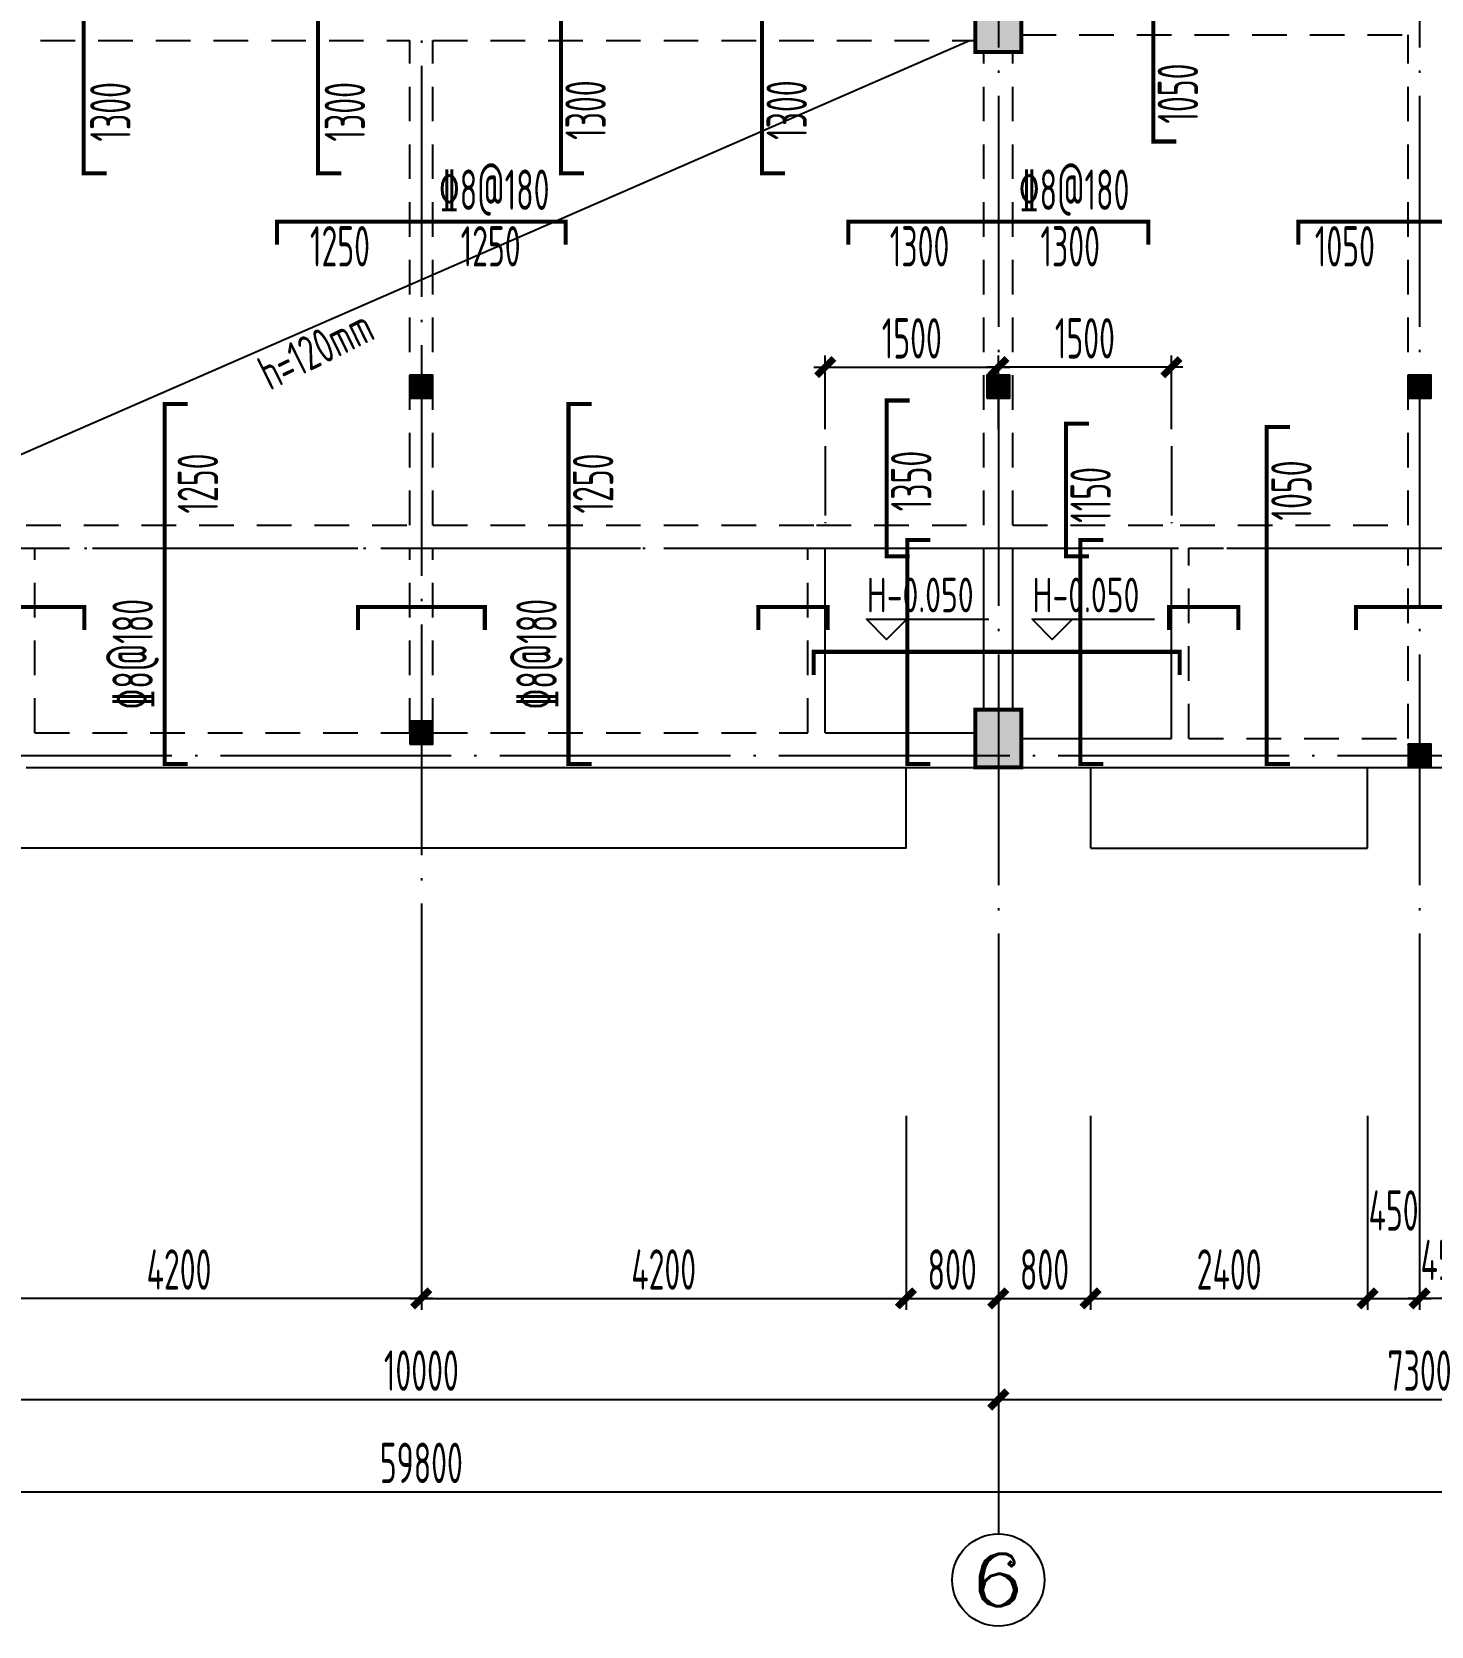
# Model space of a CAD drawing. Extents: x -472319 to -112444, y -516749 to -5704.
# Drawn here: x -276169 to -264044, y -254778 to -240960 of the extents above; entities that cross this region are included whole.
import ezdxf
from ezdxf.enums import TextEntityAlignment as Align

# ---------------------------------------------------------------- set-up
doc = ezdxf.new("R2010")
doc.units = 0
doc.header["$LTSCALE"] = 100
doc.header["$MEASUREMENT"] = 0
for name, pattern in [('3', [5, 3, -2]), ('CENTER', [2, 1.25, -0.25, 0.25, -0.25]), ('DOTE', [2.42, 2, -0.2, 0.02, -0.2])]:
    doc.linetypes.add(name, pattern=pattern)
for name, color, linetype in [('1301', 24, 'Continuous'), ('1305', 1, 'Continuous'), ('1306', 94, 'Continuous'), ('1307', 7, 'Continuous'), ('AXIS', 3, 'Continuous'), ('AXIS_TEXT', 7, 'Continuous'), ('COLUMN', 9, 'Continuous'), ('DOTE', 1, 'CENTER'), ('S_BEAM', 4, 'Continuous'), ('S_BEAMDASH', 134, '3'), ('S_CL', 2, 'Continuous'), ('坡道', 7, 'Continuous'), ('板标注', 221, 'Continuous')]:
    doc.layers.add(name, color=color, linetype=linetype)
doc.styles.add('_TCH_AXIS', font='COMPLEX', dxfattribs={"bigfont": 'GBCBIG'})
doc.styles.add('COMPLEX', font='COMPLEX')
doc.styles.add('HZ', font='tssdeng.shx', dxfattribs={"width": 0.6, "height": 350, "bigfont": 'a.shx'})
doc.styles.get("Standard").update_dxf_attribs({"font": 'tssdeng.shx', "width": 0.6, "bigfont": 'a.shx'})
doc.styles.add('TSSD_Rein', font='Tssdeng.shx', dxfattribs={"width": 0.7, "bigfont": 'hztxt.shx'})
doc.dimstyles.new('DIMN', dxfattribs={"dimtxt": 350, "dimasz": 150, "dimexe": 100, "dimexo": 100, "dimgap": 75, "dimtad": 1, "dimdec": 0, "dimzin": 0, "dimdsep": 46, "dimtxsty": 'HZ', "dimblk": 'ARCHTICK', "dimcen": 0.09, "dimdle": 100, "dimclrd": 3, "dimclre": 3, "dimclrt": 7, "dimazin": 2, "dimtfac": 1, "dimtdec": 0, "dimtmove": 2, "dimatfit": 3, "dimldrblk": 'ARCHTICK', "dimfxl": 1, "dimtolj": 1, "dimtzin": 0, "dimarcsym": 0})

# ---------------------------------------------------------------- blocks, each defined once
blk = doc.blocks.new('_ArchTick')
at = {"color": 0, "linetype": 'ByBlock', "const_width": 0.4}
blk.add_lwpolyline([(-0.5, -0.5), (0.5, 0.5)], dxfattribs=at)
blk = doc.blocks.new('*D1059')
at = {"layer": 'AXIS', "color": 3, "lineweight": -2, "transparency": 16777216}
for p, q in [((-277794, -251665), (-277794, -252913)), ((-267794, -251665), (-267794, -252913)), ((-277894, -252813), (-267694, -252813))]:
    blk.add_line(p, q, dxfattribs=at)
at = {"layer": 'Defpoints', "color": 0, "transparency": 16777216}
for p in [(-277794, -251565), (-267794, -251565), (-267794, -252813)]:
    blk.add_point(p, dxfattribs=at)
at = {"layer": 'AXIS', "color": 3, "lineweight": -2, "transparency": 16777216, "xscale": 150, "yscale": 150, "zscale": 150, "rotation": 180}
blk.add_blockref('_ArchTick', (-277794, -252813), dxfattribs=at)
at = {"layer": 'AXIS', "color": 3, "lineweight": -2, "transparency": 16777216, "xscale": 150, "yscale": 150, "zscale": 150}
blk.add_blockref('_ArchTick', (-267794, -252813), dxfattribs=at)
at = {"layer": 'AXIS', "color": 7, "transparency": 16777216, "insert": (-272794, -252563), "char_height": 350, "attachment_point": 5, "style": 'HZ'}
blk.add_mtext('\\A1;10000', dxfattribs=at)
blk = doc.blocks.new('*D1060')
at = {"layer": 'AXIS', "color": 3, "lineweight": -2, "transparency": 16777216}
for p, q in [((-267794, -251665), (-267794, -252913)), ((-260494, -251665), (-260494, -252913)), ((-267894, -252813), (-260394, -252813))]:
    blk.add_line(p, q, dxfattribs=at)
at = {"layer": 'Defpoints', "color": 0, "transparency": 16777216}
for p in [(-267794, -251565), (-260494, -251565), (-260494, -252813)]:
    blk.add_point(p, dxfattribs=at)
at = {"layer": 'AXIS', "color": 3, "lineweight": -2, "transparency": 16777216, "xscale": 150, "yscale": 150, "zscale": 150, "rotation": 180}
blk.add_blockref('_ArchTick', (-267794, -252813), dxfattribs=at)
at = {"layer": 'AXIS', "color": 3, "lineweight": -2, "transparency": 16777216, "xscale": 150, "yscale": 150, "zscale": 150}
blk.add_blockref('_ArchTick', (-260494, -252813), dxfattribs=at)
at = {"layer": 'AXIS', "color": 7, "transparency": 16777216, "insert": (-264144, -252563), "char_height": 350, "attachment_point": 5, "style": 'HZ'}
blk.add_mtext('\\A1;7300', dxfattribs=at)
blk = doc.blocks.new('*D1064')
at = {"layer": 'AXIS', "color": 3, "lineweight": -2, "transparency": 16777216}
for p, q in [((-302694, -251665), (-302694, -253713)), ((-242894, -251665), (-242894, -253713)), ((-302794, -253613), (-242794, -253613))]:
    blk.add_line(p, q, dxfattribs=at)
at = {"layer": 'Defpoints', "color": 0, "transparency": 16777216}
for p in [(-302694, -251565), (-242894, -251565), (-242894, -253613)]:
    blk.add_point(p, dxfattribs=at)
at = {"layer": 'AXIS', "color": 3, "lineweight": -2, "transparency": 16777216, "xscale": 150, "yscale": 150, "zscale": 150, "rotation": 180}
blk.add_blockref('_ArchTick', (-302694, -253613), dxfattribs=at)
at = {"layer": 'AXIS', "color": 3, "lineweight": -2, "transparency": 16777216, "xscale": 150, "yscale": 150, "zscale": 150}
blk.add_blockref('_ArchTick', (-242894, -253613), dxfattribs=at)
at = {"layer": 'AXIS', "color": 7, "transparency": 16777216, "insert": (-272794, -253363), "char_height": 350, "attachment_point": 5, "style": 'HZ'}
blk.add_mtext('\\A1;59800', dxfattribs=at)
blk = doc.blocks.new('_AXISO')
blk.add_circle((0, 0), 0.5)
at = {"layer": 'AXIS_TEXT', "style": 'COMPLEX', "width": 1.041667}
blk.add_attdef('A', text='', height=0.56, dxfattribs=at).set_placement((-0.25, -0.28), (0.25, -0.28), align=Align.FIT)
blk = doc.blocks.new('*D1117')
at = {"layer": '1301', "color": 3, "lineweight": -2, "transparency": 16777216}
for p, q in [((-264144, -250355), (-264144, -252037)), ((-263694, -250355), (-263694, -252037)), ((-263594, -251937), (-264244, -251937))]:
    blk.add_line(p, q, dxfattribs=at)
at = {"layer": 'Defpoints', "color": 0, "transparency": 16777216}
for p in [(-264144, -250255), (-263694, -250255), (-264144, -251937)]:
    blk.add_point(p, dxfattribs=at)
at = {"layer": '1301', "color": 3, "lineweight": -2, "transparency": 16777216, "xscale": 150, "yscale": 150, "zscale": 150, "rotation": 180}
blk.add_blockref('_ArchTick', (-264144, -251937), dxfattribs=at)
at = {"layer": '1301', "color": 3, "lineweight": -2, "transparency": 16777216, "xscale": 150, "yscale": 150, "zscale": 150}
blk.add_blockref('_ArchTick', (-263694, -251937), dxfattribs=at)
at = {"layer": '1301', "color": 7, "transparency": 16777216, "insert": (-263919, -251604), "char_height": 350, "attachment_point": 5, "style": 'HZ'}
blk.add_mtext('\\A1;450', dxfattribs=at)
blk = doc.blocks.new('*D1118')
at = {"layer": '1301', "color": 3, "lineweight": -2, "transparency": 16777216}
for p, q in [((-267794, -250355), (-267794, -252037)), ((-266994, -250355), (-266994, -252037)), ((-267894, -251937), (-266894, -251937))]:
    blk.add_line(p, q, dxfattribs=at)
at = {"layer": 'Defpoints', "color": 0, "transparency": 16777216}
for p in [(-267794, -250255), (-266994, -250255), (-266994, -251937)]:
    blk.add_point(p, dxfattribs=at)
at = {"layer": '1301', "color": 3, "lineweight": -2, "transparency": 16777216, "xscale": 150, "yscale": 150, "zscale": 150, "rotation": 180}
blk.add_blockref('_ArchTick', (-267794, -251937), dxfattribs=at)
at = {"layer": '1301', "color": 3, "lineweight": -2, "transparency": 16777216, "xscale": 150, "yscale": 150, "zscale": 150}
blk.add_blockref('_ArchTick', (-266994, -251937), dxfattribs=at)
at = {"layer": '1301', "color": 7, "transparency": 16777216, "insert": (-267394, -251687), "char_height": 350, "attachment_point": 5, "style": 'HZ'}
blk.add_mtext('\\A1;800', dxfattribs=at)
blk = doc.blocks.new('*D1119')
at = {"layer": '1301', "color": 3, "lineweight": -2, "transparency": 16777216}
for p, q in [((-266994, -250355), (-266994, -252037)), ((-264594, -250355), (-264594, -252037)), ((-267094, -251937), (-264494, -251937))]:
    blk.add_line(p, q, dxfattribs=at)
at = {"layer": 'Defpoints', "color": 0, "transparency": 16777216}
for p in [(-266994, -250255), (-264594, -250255), (-264594, -251937)]:
    blk.add_point(p, dxfattribs=at)
at = {"layer": '1301', "color": 3, "lineweight": -2, "transparency": 16777216, "xscale": 150, "yscale": 150, "zscale": 150, "rotation": 180}
blk.add_blockref('_ArchTick', (-266994, -251937), dxfattribs=at)
at = {"layer": '1301', "color": 3, "lineweight": -2, "transparency": 16777216, "xscale": 150, "yscale": 150, "zscale": 150}
blk.add_blockref('_ArchTick', (-264594, -251937), dxfattribs=at)
at = {"layer": '1301', "color": 7, "transparency": 16777216, "insert": (-265794, -251687), "char_height": 350, "attachment_point": 5, "style": 'HZ'}
blk.add_mtext('\\A1;2400', dxfattribs=at)
blk = doc.blocks.new('*D1120')
at = {"layer": '1301', "color": 3, "lineweight": -2, "transparency": 16777216}
for p, q in [((-264594, -250355), (-264594, -252037)), ((-264144, -250355), (-264144, -252037)), ((-264694, -251937), (-264044, -251937))]:
    blk.add_line(p, q, dxfattribs=at)
at = {"layer": 'Defpoints', "color": 0, "transparency": 16777216}
for p in [(-264594, -250255), (-264144, -250255), (-264144, -251937)]:
    blk.add_point(p, dxfattribs=at)
at = {"layer": '1301', "color": 3, "lineweight": -2, "transparency": 16777216, "xscale": 150, "yscale": 150, "zscale": 150, "rotation": 180}
blk.add_blockref('_ArchTick', (-264594, -251937), dxfattribs=at)
at = {"layer": '1301', "color": 3, "lineweight": -2, "transparency": 16777216, "xscale": 150, "yscale": 150, "zscale": 150}
blk.add_blockref('_ArchTick', (-264144, -251937), dxfattribs=at)
at = {"layer": '1301', "color": 7, "transparency": 16777216, "insert": (-264369, -251175), "char_height": 350, "attachment_point": 5, "style": 'HZ'}
blk.add_mtext('\\A1;450', dxfattribs=at)
blk = doc.blocks.new('*D1147')
at = {"layer": '1301', "color": 3, "lineweight": -2, "transparency": 16777216}
for p, q in [((-276994, -250362), (-276994, -252037)), ((-272794, -250362), (-272794, -252037)), ((-272694, -251937), (-277094, -251937))]:
    blk.add_line(p, q, dxfattribs=at)
at = {"layer": 'Defpoints', "color": 0, "transparency": 16777216}
for p in [(-276994, -250262), (-272794, -250262), (-276994, -251937)]:
    blk.add_point(p, dxfattribs=at)
at = {"layer": '1301', "color": 3, "lineweight": -2, "transparency": 16777216, "xscale": 150, "yscale": 150, "zscale": 150, "rotation": 180}
blk.add_blockref('_ArchTick', (-276994, -251937), dxfattribs=at)
at = {"layer": '1301', "color": 3, "lineweight": -2, "transparency": 16777216, "xscale": 150, "yscale": 150, "zscale": 150}
blk.add_blockref('_ArchTick', (-272794, -251937), dxfattribs=at)
at = {"layer": '1301', "color": 7, "transparency": 16777216, "insert": (-274894, -251687), "char_height": 350, "attachment_point": 5, "style": 'HZ'}
blk.add_mtext('\\A1;4200', dxfattribs=at)
blk = doc.blocks.new('*D1148')
at = {"layer": '1301', "color": 3, "lineweight": -2, "transparency": 16777216}
for p, q in [((-268594, -250355), (-268594, -252037)), ((-267794, -250355), (-267794, -252037)), ((-268694, -251937), (-267694, -251937))]:
    blk.add_line(p, q, dxfattribs=at)
at = {"layer": 'Defpoints', "color": 0, "transparency": 16777216}
for p in [(-268594, -250255), (-267794, -250255), (-267794, -251937)]:
    blk.add_point(p, dxfattribs=at)
at = {"layer": '1301', "color": 3, "lineweight": -2, "transparency": 16777216, "xscale": 150, "yscale": 150, "zscale": 150, "rotation": 180}
blk.add_blockref('_ArchTick', (-268594, -251937), dxfattribs=at)
at = {"layer": '1301', "color": 3, "lineweight": -2, "transparency": 16777216, "xscale": 150, "yscale": 150, "zscale": 150}
blk.add_blockref('_ArchTick', (-267794, -251937), dxfattribs=at)
at = {"layer": '1301', "color": 7, "transparency": 16777216, "insert": (-268194, -251687), "char_height": 350, "attachment_point": 5, "style": 'HZ'}
blk.add_mtext('\\A1;800', dxfattribs=at)
blk = doc.blocks.new('*D1149')
at = {"layer": '1301', "color": 3, "lineweight": -2, "transparency": 16777216}
for p, q in [((-272794, -250362), (-272794, -252037)), ((-268594, -250362), (-268594, -252037)), ((-272894, -251937), (-268494, -251937))]:
    blk.add_line(p, q, dxfattribs=at)
at = {"layer": 'Defpoints', "color": 0, "transparency": 16777216}
for p in [(-272794, -250262), (-268594, -250262), (-268594, -251937)]:
    blk.add_point(p, dxfattribs=at)
at = {"layer": '1301', "color": 3, "lineweight": -2, "transparency": 16777216, "xscale": 150, "yscale": 150, "zscale": 150, "rotation": 180}
blk.add_blockref('_ArchTick', (-272794, -251937), dxfattribs=at)
at = {"layer": '1301', "color": 3, "lineweight": -2, "transparency": 16777216, "xscale": 150, "yscale": 150, "zscale": 150}
blk.add_blockref('_ArchTick', (-268594, -251937), dxfattribs=at)
at = {"layer": '1301', "color": 7, "transparency": 16777216, "insert": (-270694, -251687), "char_height": 350, "attachment_point": 5, "style": 'HZ'}
blk.add_mtext('\\A1;4200', dxfattribs=at)
blk = doc.blocks.new('*D2588')
at = {"layer": '1306', "color": 3, "lineweight": -2, "transparency": 16777216}
for p, q in [((-269394, -243866), (-267694, -243866)), ((-269294, -244404), (-269294, -243766)), ((-267794, -244404), (-267794, -243766))]:
    blk.add_line(p, q, dxfattribs=at)
at = {"layer": 'Defpoints', "color": 0, "transparency": 16777216}
for p in [(-267794, -243866), (-269294, -244504), (-267794, -244504)]:
    blk.add_point(p, dxfattribs=at)
at = {"layer": '1306', "color": 3, "lineweight": -2, "transparency": 16777216, "xscale": 150, "yscale": 150, "zscale": 150, "rotation": 180}
blk.add_blockref('_ArchTick', (-269294, -243866), dxfattribs=at)
at = {"layer": '1306', "color": 3, "lineweight": -2, "transparency": 16777216, "xscale": 150, "yscale": 150, "zscale": 150}
blk.add_blockref('_ArchTick', (-267794, -243866), dxfattribs=at)
at = {"layer": '1306', "color": 7, "transparency": 16777216, "insert": (-268544, -243616), "char_height": 350, "attachment_point": 5, "style": 'HZ'}
blk.add_mtext('\\A1;1500', dxfattribs=at)
blk = doc.blocks.new('*D2589')
at = {"layer": '1306', "color": 3, "lineweight": -2, "transparency": 16777216}
for p, q in [((-266194, -243866), (-267894, -243866)), ((-267794, -244404), (-267794, -243766)), ((-266294, -244404), (-266294, -243766))]:
    blk.add_line(p, q, dxfattribs=at)
at = {"layer": 'Defpoints', "color": 0, "transparency": 16777216}
for p in [(-267794, -243866), (-267794, -244504), (-266294, -244504)]:
    blk.add_point(p, dxfattribs=at)
at = {"layer": '1306', "color": 3, "lineweight": -2, "transparency": 16777216, "xscale": 150, "yscale": 150, "zscale": 150, "rotation": 180}
blk.add_blockref('_ArchTick', (-267794, -243866), dxfattribs=at)
at = {"layer": '1306', "color": 3, "lineweight": -2, "transparency": 16777216, "xscale": 150, "yscale": 150, "zscale": 150}
blk.add_blockref('_ArchTick', (-266294, -243866), dxfattribs=at)
at = {"layer": '1306', "color": 7, "transparency": 16777216, "insert": (-267044, -243616), "char_height": 350, "attachment_point": 5, "style": 'HZ'}
blk.add_mtext('\\A1;1500', dxfattribs=at)

msp = doc.modelspace()

# ---------------------------------------------------------------- hatches: boundary and pattern name
at = {"layer": 'COLUMN'}
h = msp.add_hatch(dxfattribs=at)
h.set_pattern_fill('ANSI31', color=0)
h.set_pattern_definition([(45, (-323931.32863, -58396.89142), (-0.08838834765, 0.08838834765), [])])
h.paths.add_polyline_path([(-272893.829, -244134.891), (-272693.829, -244134.891), (-272693.829, -243934.891), (-272893.829, -243934.891)])
h = msp.add_hatch(dxfattribs=at)
h.set_pattern_fill('ANSI31', color=0)
h.set_pattern_definition([(45, (-318931.33058, -58396.89142), (-0.08838834765, 0.08838834765), [])])
h.paths.add_polyline_path([(-267893.831, -244134.891), (-267693.831, -244134.891), (-267693.831, -243934.891), (-267893.831, -243934.891)])
h = msp.add_hatch(dxfattribs=at)
h.set_pattern_fill('ANSI31', color=0)
h.set_pattern_definition([(45, (-315281.33058, -58396.89142), (-0.08838834765, 0.08838834765), [])])
h.paths.add_polyline_path([(-264243.831, -244134.891), (-264043.831, -244134.891), (-264043.831, -243934.891), (-264243.831, -243934.891)])
h = msp.add_hatch(dxfattribs=at)
h.set_pattern_fill('ANSI31', color=0)
h.set_pattern_definition([(45, (-323931.32863, -61396.88947), (-0.08838834765, 0.08838834765), [])])
h.paths.add_polyline_path([(-272893.829, -247134.889), (-272693.829, -247134.889), (-272693.829, -246934.889), (-272893.829, -246934.889)])
h = msp.add_hatch(dxfattribs=at)
h.set_pattern_fill('ANSI31', color=0)
h.set_pattern_definition([(45, (-315281.32863, -61596.89045), (-0.08838834765, 0.08838834765), [])])
h.paths.add_polyline_path([(-264243.829, -247334.89), (-264043.829, -247334.89), (-264043.829, -247134.89), (-264243.829, -247134.89)])
at = {"layer": 'S_CL'}
h = msp.add_hatch(dxfattribs=at)
h.set_pattern_fill('ANSI31', color=256)
h.set_pattern_definition([(45, (114544.49969, 398805.50098), (-0.088388347648, 0.088388347648), [])])
h.paths.add_polyline_path([(-299493.831, -232834.889), (-299493.831, -232334.889), (-299893.831, -232334.889), (-299893.831, -232834.889)])
h.paths.add_polyline_path([(-299493.831, -238934.89), (-299493.831, -238534.89), (-299893.831, -238534.89), (-299893.831, -238934.89)])
h.paths.add_polyline_path([(-299493.831, -241134.89), (-299493.831, -240734.89), (-299893.831, -240734.89), (-299893.831, -241134.89)])
h.paths.add_polyline_path([(-299493.831, -247334.89), (-299493.831, -246834.89), (-299893.831, -246834.89), (-299893.831, -247334.89)])
h.paths.add_polyline_path([(-302393.831, -232834.889), (-302393.831, -232334.889), (-302793.831, -232334.889), (-302793.831, -232834.889)])
h.paths.add_polyline_path([(-302393.831, -238934.89), (-302393.831, -238534.89), (-302793.831, -238534.89), (-302793.831, -238934.89)])
h.paths.add_polyline_path([(-302393.831, -241134.89), (-302393.831, -240734.89), (-302793.831, -240734.89), (-302793.831, -241134.89)])
h.paths.add_polyline_path([(-302393.831, -247334.89), (-302393.831, -246834.89), (-302793.831, -246834.89), (-302793.831, -247334.89)])
h.paths.add_polyline_path([(-242793.829, -247334.89), (-242793.829, -246834.89), (-243193.829, -246834.89), (-243193.829, -247334.89)])
h.paths.add_polyline_path([(-245693.829, -247334.89), (-245693.829, -246834.89), (-246093.829, -246834.89), (-246093.829, -247334.89)])
h.paths.add_polyline_path([(-252993.829, -247334.89), (-252993.829, -246934.89), (-253393.829, -246934.89), (-253393.829, -247334.89)])
h.paths.add_polyline_path([(-260293.829, -247334.89), (-260293.829, -246934.89), (-260693.829, -246934.89), (-260693.829, -247334.89)])
h.paths.add_polyline_path([(-267593.829, -247334.89), (-267593.829, -246834.89), (-267993.829, -246834.89), (-267993.829, -247334.89)])
h.paths.add_polyline_path([(-277593.831, -247334.89), (-277593.831, -246834.89), (-277993.831, -246834.89), (-277993.831, -247334.89)])
h.paths.add_polyline_path([(-284893.831, -247334.89), (-284893.831, -246934.89), (-285293.831, -246934.89), (-285293.831, -247334.89)])
h.paths.add_polyline_path([(-292193.831, -247334.89), (-292193.831, -246934.89), (-292593.831, -246934.89), (-292593.831, -247334.89)])
h.paths.add_polyline_path([(-242793.829, -232834.889), (-242793.829, -232334.889), (-243193.829, -232334.889), (-243193.829, -232834.889)])
h.paths.add_polyline_path([(-242793.829, -238934.89), (-242793.829, -238534.89), (-243193.829, -238534.89), (-243193.829, -238934.89)])
h.paths.add_polyline_path([(-242793.829, -241134.89), (-242793.829, -240734.89), (-243193.829, -240734.89), (-243193.829, -241134.89)])
h.paths.add_polyline_path([(-245693.829, -232834.889), (-245693.829, -232334.889), (-246093.829, -232334.889), (-246093.829, -232834.889)])
h.paths.add_polyline_path([(-245693.829, -238934.89), (-245693.829, -238534.89), (-246093.829, -238534.89), (-246093.829, -238934.89)])
h.paths.add_polyline_path([(-245693.829, -241134.89), (-245693.829, -240734.89), (-246093.829, -240734.89), (-246093.829, -241134.89)])
h.paths.add_polyline_path([(-252993.829, -232734.889), (-252993.829, -232334.889), (-253393.829, -232334.889), (-253393.829, -232734.889)])
h.paths.add_polyline_path([(-260293.829, -232734.889), (-260293.829, -232334.889), (-260693.829, -232334.889), (-260693.829, -232734.889)])
h.paths.add_polyline_path([(-267593.829, -232734.889), (-267593.829, -232334.889), (-267993.829, -232334.889), (-267993.829, -232734.889)])
h.paths.add_polyline_path([(-270593.829, -232834.889), (-270593.829, -232334.889), (-270993.829, -232334.889), (-270993.829, -232834.889)])
h.paths.add_polyline_path([(-277593.831, -232834.889), (-277593.831, -232334.889), (-277993.831, -232334.889), (-277993.831, -232834.889)])
h.paths.add_polyline_path([(-284893.831, -232734.889), (-284893.831, -232334.889), (-285293.831, -232334.889), (-285293.831, -232734.889)])
h.paths.add_polyline_path([(-292193.831, -232734.889), (-292193.831, -232334.889), (-292593.831, -232334.889), (-292593.831, -232734.889)])
h.paths.add_polyline_path([(-260293.829, -238934.89), (-260293.829, -238534.89), (-260693.829, -238534.89), (-260693.829, -238934.89)])
h.paths.add_polyline_path([(-260293.829, -241134.89), (-260293.829, -240734.89), (-260693.829, -240734.89), (-260693.829, -241134.89)])
h.paths.add_polyline_path([(-267593.829, -238934.89), (-267593.829, -238534.89), (-267993.829, -238534.89), (-267993.829, -238934.89)])
h.paths.add_polyline_path([(-267593.829, -241134.89), (-267593.829, -240734.89), (-267993.829, -240734.89), (-267993.829, -241134.89)])
h.paths.add_polyline_path([(-270593.829, -238934.89), (-270593.829, -238434.89), (-270993.829, -238434.89), (-270993.829, -238934.89)])
h.paths.add_polyline_path([(-277593.831, -238934.89), (-277593.831, -238434.89), (-277993.831, -238434.89), (-277993.831, -238934.89)])
h.paths.add_polyline_path([(-277593.831, -241134.89), (-277593.831, -240734.89), (-277993.831, -240734.89), (-277993.831, -241134.89)])
h.paths.add_polyline_path([(-284893.831, -238934.89), (-284893.831, -238534.89), (-285293.831, -238534.89), (-285293.831, -238934.89)])
h.paths.add_polyline_path([(-284893.831, -241134.89), (-284893.831, -240734.89), (-285293.831, -240734.89), (-285293.831, -241134.89)])

# ---------------------------------------------------------------- linework, layer by layer
for p, q in [((-268593.829, -248034.89), (-268593.829, -247334.89)), ((-266993.829, -248034.89), (-266993.829, -247334.89)), ((-268593.829, -248034.89), (-276993.829, -248034.89)), ((-266993.829, -248034.89), (-264593.829, -248034.89))]:
    msp.add_line(p, q)
at = {"layer": '1305', "const_width": 35}
for points in [[(-273488.331, -242184.891), (-273688.331, -242184.891), (-273688.329, -234634.89), (-273488.329, -234634.89)], [(-275519.831, -242184.891), (-275719.831, -242184.891), (-275719.829, -235684.891), (-275519.829, -235684.891)], [(-269641.329, -242184.891), (-269841.329, -242184.891), (-269841.329, -236314.891), (-269641.329, -236314.891)], [(-271383.829, -242184.891), (-271583.829, -242184.891), (-271583.829, -236834.891), (-271383.829, -236834.891)], [(-266251.333, -241909.891), (-266451.333, -241909.891), (-266451.333, -237759.891), (-266251.333, -237759.891)], [(-274043.829, -242804.891), (-274043.829, -242604.891), (-271543.825, -242604.891), (-271543.825, -242804.891)], [(-269093.829, -242804.891), (-269093.829, -242604.891), (-266493.829, -242604.892), (-266493.829, -242804.892)], [(-265193.829, -242804.89), (-265193.829, -242604.89), (-263093.829, -242604.891), (-263093.829, -242804.891)], [(-268562.331, -245504.891), (-268762.331, -245504.891), (-268762.329, -244154.891), (-268562.329, -244154.891)], [(-274818.829, -247304.891), (-275018.829, -247304.891), (-275018.829, -244184.891), (-274818.829, -244184.891)], [(-271318.829, -247304.891), (-271518.829, -247304.891), (-271518.829, -244184.891), (-271318.829, -244184.891)], [(-267007.831, -245504.891), (-267207.831, -245504.891), (-267207.829, -244354.891), (-267007.829, -244354.891)], [(-265267.833, -247304.892), (-265467.833, -247304.892), (-265467.833, -244384.891), (-265267.833, -244384.891)], [(-268383.829, -247304.891), (-268583.829, -247304.891), (-268583.829, -245364.891), (-268383.829, -245364.891)], [(-266883.833, -247304.891), (-267083.833, -247304.891), (-267083.833, -245364.891), (-266883.833, -245364.891)], [(-276313.831, -246144.892), (-276313.831, -245944.892), (-275713.831, -245944.892), (-275713.831, -246144.892)], [(-273343.829, -246144.892), (-273343.829, -245944.892), (-272243.829, -245944.892), (-272243.829, -246144.892)], [(-269873.829, -246144.892), (-269873.829, -245944.892), (-269273.829, -245944.892), (-269273.829, -246144.892)], [(-266313.829, -246144.892), (-266313.829, -245944.892), (-265713.829, -245944.892), (-265713.829, -246144.892)], [(-264693.829, -246144.891), (-264693.829, -245944.891), (-263593.829, -245944.892), (-263593.829, -246144.892)], [(-269393.829, -246533.322), (-269393.829, -246333.322), (-266223.829, -246333.322), (-266223.829, -246533.322)]]:
    msp.add_lwpolyline(points, dxfattribs=at)
at = {"layer": 'AXIS'}
msp.add_line((-267793.829, -251565.282), (-267793.829, -253977.578), dxfattribs=at)
at = {"layer": 'COLUMN', "color": 7}
msp.add_line((-277668.831, -245234.891), (-268043.829, -241034.89), dxfattribs=at)
at = {"layer": 'COLUMN', "color": 0}
for points in [[(-272893.829, -244134.891), (-272693.829, -244134.891), (-272693.829, -243934.891), (-272893.829, -243934.891)], [(-267893.831, -244134.891), (-267693.831, -244134.891), (-267693.831, -243934.891), (-267893.831, -243934.891)], [(-264243.831, -244134.891), (-264043.831, -244134.891), (-264043.831, -243934.891), (-264243.831, -243934.891)], [(-272893.829, -247134.889), (-272693.829, -247134.889), (-272693.829, -246934.889), (-272893.829, -246934.889)], [(-264243.829, -247334.89), (-264043.829, -247334.89), (-264043.829, -247134.89), (-264243.829, -247134.89)]]:
    msp.add_lwpolyline(points, close=True, dxfattribs=at)
at = {"layer": 'DOTE', "linetype": 'DOTE', "ltscale": 10}
for p, q in [((-267793.829, -229415.242), (-267793.829, -251565.282)), ((-264143.829, -229415.242), (-264143.829, -251565.282)), ((-272793.829, -238834.89), (-272793.829, -251565.282)), ((-299693.829, -245434.892), (-240586, -245434.892)), ((-241075.018, -247234.89), (-304367.647, -247234.89))]:
    msp.add_line(p, q, dxfattribs=at)
at = {"layer": 'DOTE', "linetype": 'DOTE', "ltscale": 3}
for p, q in [((-269293.827, -244550.695), (-269293.827, -245234.891)), ((-266293.831, -244550.695), (-266293.831, -245234.891))]:
    msp.add_line(p, q, dxfattribs=at)
at = {"layer": 'S_BEAM'}
for p, q in [((-269293.829, -245434.891), (-267918.829, -245434.891)), ((-269293.829, -247034.89), (-269293.829, -245434.891)), ((-267918.829, -246834.89), (-267918.829, -245434.891)), ((-267668.829, -246834.89), (-267668.829, -245434.891)), ((-267668.829, -245434.891), (-266293.829, -245434.891)), ((-266293.829, -247084.89), (-266293.829, -245434.891)), ((-269293.829, -247034.89), (-267993.829, -247034.89)), ((-267593.829, -247084.89), (-266293.829, -247084.89)), ((-276218.831, -247334.89), (-272793.829, -247334.89)), ((-272793.829, -247334.89), (-269368.829, -247334.89)), ((-269368.829, -247334.89), (-267993.829, -247334.89)), ((-267593.829, -247334.89), (-266218.829, -247334.89)), ((-266218.829, -247334.89), (-264143.829, -247334.89)), ((-264143.829, -247334.89), (-262068.829, -247334.89))]:
    msp.add_line(p, q, dxfattribs=at)
at = {"layer": 'S_BEAMDASH'}
for p, q in [((-277593.831, -241034.89), (-272893.829, -241034.89)), ((-272893.829, -245234.891), (-272893.829, -241034.89)), ((-272693.829, -241034.89), (-267993.829, -241034.89)), ((-272693.829, -245234.891), (-272693.829, -241034.89)), ((-267593.829, -240984.89), (-264243.829, -240984.89)), ((-264243.829, -245234.891), (-264243.829, -240984.89)), ((-267918.829, -245234.891), (-267918.829, -241134.89)), ((-267668.829, -245234.891), (-267668.829, -241134.89)), ((-276218.831, -245234.891), (-272893.829, -245234.891)), ((-272693.829, -245234.891), (-269368.829, -245234.891)), ((-269368.829, -245234.891), (-267918.829, -245234.891)), ((-267668.829, -245234.891), (-266218.829, -245234.891)), ((-266218.829, -245234.891), (-264243.829, -245234.891)), ((-276143.831, -245434.891), (-272893.829, -245434.891)), ((-276143.831, -247034.89), (-276143.831, -245434.891)), ((-272893.829, -247034.89), (-272893.829, -245434.891)), ((-272693.829, -247034.89), (-272693.829, -245434.891)), ((-272693.829, -245434.891), (-269443.829, -245434.891)), ((-269443.829, -247034.89), (-269443.829, -245434.891)), ((-266143.829, -245434.891), (-264243.829, -245434.891)), ((-266143.829, -247084.89), (-266143.829, -245434.891)), ((-264243.829, -247084.89), (-264243.829, -245434.891)), ((-276143.831, -247034.89), (-272893.829, -247034.89)), ((-272693.829, -247034.89), (-269443.829, -247034.89)), ((-266143.829, -247084.89), (-264243.829, -247084.89))]:
    msp.add_line(p, q, dxfattribs=at)
at = {"layer": 'S_CL', "const_width": 35}
for points in [[(-267593.829, -241134.89), (-267593.829, -240734.89), (-267993.829, -240734.89), (-267993.829, -241134.89)], [(-267593.829, -247334.89), (-267593.829, -246834.89), (-267993.829, -246834.89), (-267993.829, -247334.89)]]:
    msp.add_lwpolyline(points, close=True, dxfattribs=at)
at = {"layer": '坡道'}
msp.add_line((-264593.829, -248034.89), (-264593.829, -247334.89), dxfattribs=at)
at = {"layer": '板标注'}
for points in [[(-268587.693, -246051.322), (-268762.693, -246226.322), (-268937.693, -246051.322), (-267876.759, -246051.322)], [(-267151.761, -246051.322), (-267326.761, -246226.322), (-267501.761, -246051.322), (-266440.827, -246051.322)]]:
    msp.add_lwpolyline(points, dxfattribs=at)

# ---------------------------------------------------------------- block references
at = {"layer": 'AXIS'}
ref = msp.add_blockref('_AXISO', (-267793.829, -254377.578), dxfattribs=dict(at, xscale=800, yscale=800, zscale=800))
ref.add_attrib('A', '6', dxfattribs={"layer": 'AXIS_TEXT', "height": 452.548, "style": '_TCH_AXIS', "width": 1.5}).set_placement((-268020.103, -254603.852), (-267567.554, -254603.852), align=Align.FIT)

# ---------------------------------------------------------------- texts
at = {"layer": '1306', "width": 0.6}
for s, p in [('1050', (-266062.934, -241754.891)), ('1300', (-271195.43, -241895.891)), ('1300', (-269452.93, -241895.891)), ('1300', (-275313.428, -241910.391)), ('1300', (-273281.928, -241910.391)), ('1250', (-274555.43, -245134.391)), ('1250', (-271130.43, -245134.391)), ('1350', (-268373.93, -245114.892)), ('1050', (-265079.434, -245194.891)), ('1150', (-266819.43, -245214.892))]:
    msp.add_text(s, height=350, rotation=90, dxfattribs=at).set_placement(p)
for s, p in [('1250', (-273759.327, -242993.292)), ('1250', (-272453.827, -242993.292)), ('1300', (-268734.329, -242993.292)), ('1300', (-267428.829, -242993.292)), ('1050', (-265051.329, -242993.292))]:
    msp.add_text(s, height=350, dxfattribs=at).set_placement(p)
at = {"layer": '1307', "width": 0.6}
for p in [(-272641.329, -242503.292), (-267616.329, -242503.293)]:
    msp.add_text('\x848@180', height=350, dxfattribs=at).set_placement(p)
for p in [(-275120.428, -246832.391), (-271620.43, -246832.391)]:
    msp.add_text('\x848@180', height=350, rotation=90, dxfattribs=at).set_placement(p)
at = {"layer": '板标注', "style": 'TSSD_Rein', "width": 0.7}
msp.add_text('h=120mm', height=300, rotation=26.2237207, dxfattribs=at).set_placement((-274107.554, -244072.676))
for p in [(-268934.111, -245990.411), (-267498.179, -245990.411)]:
    msp.add_text('H-0.050', height=300, dxfattribs=at).set_placement(p)

# ---------------------------------------------------------------- dimensions: what is measured, and where the dimension line sits
at = {"layer": '1301', "color": 7}
dim = msp.add_linear_dim(base=(-276993.829, -251936.781), p1=(-272793.829, -250262.5), p2=(-276993.829, -250262.5), dimstyle='DIMN', override={"dimfxl": 100}, dxfattribs=at)
dim.commit()
dim.dimension.update_dxf_attribs({"geometry": '*D1147', "text_midpoint": (-274893.829, -251686.781)})
for base, p1, p2, picture, middle in [((-268593.829, -251936.781), (-272793.829, -250262.5), (-268593.829, -250262.5), '*D1149', (-270693.829, -251686.781)), ((-267793.829, -251936.781), (-268593.829, -250254.539), (-267793.829, -250254.539), '*D1148', (-268193.829, -251686.781)), ((-266993.829, -251936.781), (-267793.829, -250254.539), (-266993.829, -250254.539), '*D1118', (-267393.829, -251686.781)), ((-264593.829, -251936.781), (-266993.829, -250254.539), (-264593.829, -250254.539), '*D1119', (-265793.829, -251686.781))]:
    dim = msp.add_linear_dim(base=base, p1=p1, p2=p2, angle=180, dimstyle='DIMN', override={"dimfxl": 100}, dxfattribs=at)
    dim.commit()
    dim.dimension.update_dxf_attribs({"geometry": picture, "text_midpoint": middle})
dim = msp.add_linear_dim(base=(-264143.829, -251936.781), p1=(-264593.829, -250254.539), p2=(-264143.829, -250254.539), angle=180, dimstyle='DIMN', override={"dimfxl": 100}, dxfattribs=at)
dim.commit()
dim.dimension.update_dxf_attribs({"geometry": '*D1120', "text_midpoint": (-264368.829, -251175), "dimtype": 160})
dim = msp.add_linear_dim(base=(-264143.829, -251936.781), p1=(-263693.829, -250254.539), p2=(-264143.829, -250254.539), dimstyle='DIMN', override={"dimfxl": 100}, dxfattribs=at)
dim.commit()
dim.dimension.update_dxf_attribs({"geometry": '*D1117', "text_midpoint": (-263918.829, -251603.5), "dimtype": 160})
at = {"layer": '1306', "color": 7}
dim = msp.add_linear_dim(base=(-267793.829, -243866.499), p1=(-269293.827, -244504.39), p2=(-267793.829, -244504.39), angle=180, dimstyle='DIMN', override={"dimfxl": 100}, dxfattribs=at)
dim.commit()
dim.dimension.update_dxf_attribs({"geometry": '*D2588', "text_midpoint": (-268543.828, -243616.499)})
dim = msp.add_linear_dim(base=(-267793.829, -243866.499), p1=(-266293.831, -244504.39), p2=(-267793.829, -244504.39), dimstyle='DIMN', override={"dimfxl": 100}, dxfattribs=at)
dim.commit()
dim.dimension.update_dxf_attribs({"geometry": '*D2589', "text_midpoint": (-267043.83, -243616.499)})
at = {"layer": 'AXIS'}
for p1, p2, distance, picture, middle in [((-302693.829, -251565.282), (-242893.829, -251565.282), -2048, '*D1064', (-272793.829, -253363.282)), ((-277793.829, -251565.282), (-267793.829, -251565.282), -1248, '*D1059', (-272793.829, -252563.282)), ((-267793.829, -251565.282), (-260493.829, -251565.282), -1248, '*D1060', (-264143.829, -252563.282))]:
    dim = msp.add_aligned_dim(p1=p1, p2=p2, distance=distance, dimstyle='DIMN', dxfattribs=at)
    dim.commit()
    dim.dimension.update_dxf_attribs({"geometry": picture, "text_midpoint": middle})

doc.saveas('drawing.dxf')
